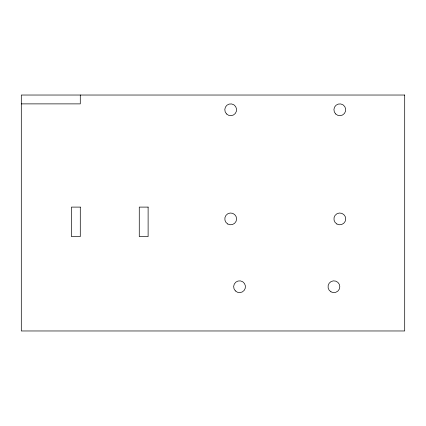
<?xml version="1.0" encoding="UTF-8"?>
<svg xmlns="http://www.w3.org/2000/svg" width="426" height="426" viewBox="0 0 426 426"><rect width="100%" height="100%" fill="white"/><g stroke="black" fill="none" stroke-linecap="round" stroke-linejoin="round"><path stroke-width="0.64" d="M21.3 103.88L80.285 103.88L80.285 95.03M404.7 95.03L21.3 95.03L21.3 330.97L404.7 330.97L404.7 95.03M80.285 207.1L71.435 207.1L71.435 236.595L80.285 236.595L80.285 207.1M148.115 207.1L139.27 207.1L139.27 236.595L148.115 236.595L148.115 207.1M226.525 113.95A5.9 5.9 0 0 0 236.393 111.303A5.9 5.9 0 0 0 229.167 104.077A5.9 5.9 0 0 0 226.525 113.95M335.645 113.95A5.9 5.9 0 0 0 345.513 111.303A5.9 5.9 0 0 0 338.292 104.077A5.9 5.9 0 0 0 335.645 113.95M227.745 224.007A5.9 5.9 0 0 0 236.595 218.9A5.9 5.9 0 0 0 227.745 213.788A5.9 5.9 0 0 0 227.745 224.007M336.87 224.007A5.9 5.9 0 0 0 345.715 218.9A5.9 5.9 0 0 0 336.87 213.788A5.9 5.9 0 0 0 336.87 224.007M235.37 290.899A5.9 5.9 0 0 0 245.243 288.258A5.9 5.9 0 0 0 238.017 281.032A5.9 5.9 0 0 0 235.37 290.899M330.97 291.837A5.9 5.9 0 0 0 339.815 286.73A5.9 5.9 0 0 0 330.97 281.623A5.9 5.9 0 0 0 330.97 291.837"/></g></svg>
